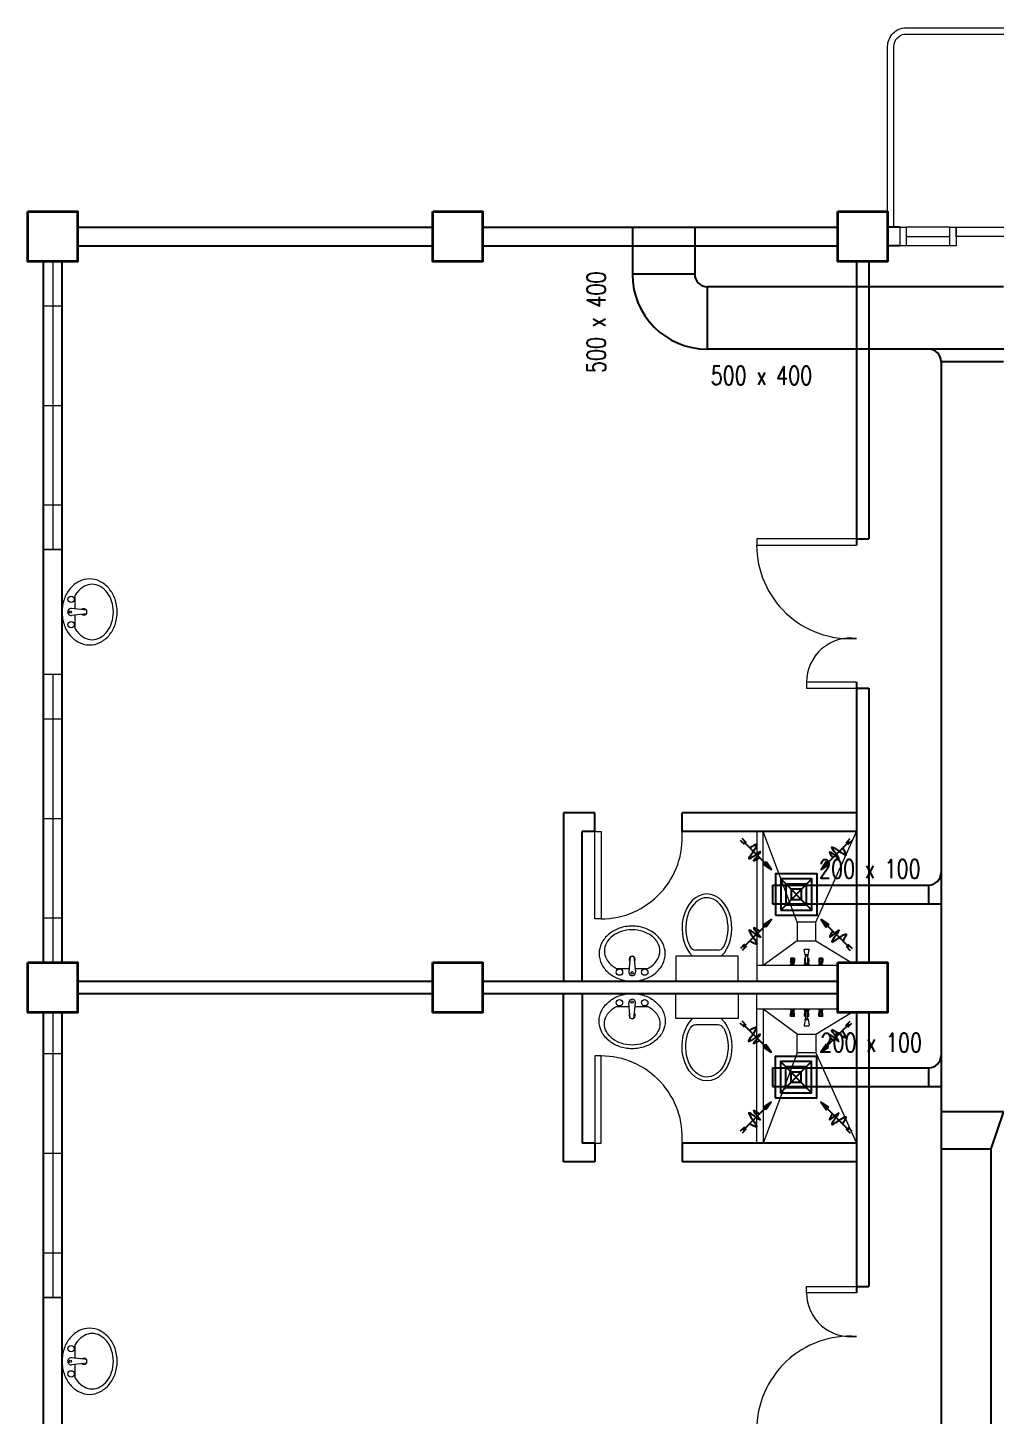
# Model space of a CAD drawing. Header units: millimetres. Extents: x 3 to 434, y 1 to 233.
# Drawn here: x 13.72 to 21.49, y 138.75 to 149.89 of the extents above; entities that cross this region are included whole.
import ezdxf

# ---------------------------------------------------------------- set-up
doc = ezdxf.new("R2010")
doc.units = ezdxf.units.MM
doc.header["$MEASUREMENT"] = 0
for name, color, linetype in [('AIR', 7, 'Continuous'), ('AIR-00', 8, 'Continuous'), ('AIR-03', 30, 'Continuous'), ('ducting label', 7, 'Continuous'), ('exhaust', 1, 'Continuous')]:
    doc.layers.add(name, color=color, linetype=linetype)
doc.styles.add('Arch-Dim', font='simplex.shx', dxfattribs={"width": 0.75})

# ---------------------------------------------------------------- blocks, each defined once
blk = doc.blocks.new('GRILL-C-IN')
at = {"layer": 'AIR-00', "ltscale": 3}
for p, q in [((-0.601, 0.623), (-0.651, 0.674)), ((0.601, 0.623), (0.651, 0.674)), ((-0.623, 0.601), (-0.674, 0.651)), ((-0.637, 0.637), (-0.3, 0.3)), ((0.637, 0.637), (0.3, 0.3)), ((0.623, 0.601), (0.674, 0.651)), ((-0.637, -0.637), (-0.3, -0.3)), ((0.637, -0.637), (0.3, -0.3)), ((-0.623, -0.601), (-0.674, -0.651)), ((-0.601, -0.623), (-0.651, -0.674)), ((0.601, -0.623), (0.651, -0.674)), ((0.623, -0.601), (0.674, -0.651))]:
    blk.add_line(p, q, dxfattribs=at)
at = {"layer": 'AIR-00', "color": 50}
for p, q in [((-0.188, 0.187), (0.187, -0.188)), ((0.187, 0.187), (-0.188, -0.188))]:
    blk.add_line(p, q, dxfattribs=at)
at = {"layer": 'AIR-00', "ltscale": 3}
for points in [[(-0.362, 0.393), (-0.393, 0.362), (-0.3, 0.3)], [(0.393, 0.362), (0.362, 0.393), (0.3, 0.3)], [(-0.362, -0.393), (-0.393, -0.362), (-0.3, -0.3)], [(0.393, -0.362), (0.362, -0.393), (0.3, -0.3)]]:
    blk.add_lwpolyline(points, close=True, dxfattribs=at)
at = {"layer": 'AIR-00', "color": 50}
for points in [[(-0.188, -0.188), (0.187, -0.188), (0.187, 0.187), (-0.188, 0.187)], [(-0.125, -0.125), (0.125, -0.125), (0.125, 0.125), (-0.125, 0.125)], [(-0.062, -0.062), (0.062, -0.062), (0.062, 0.062), (-0.062, 0.062)]]:
    blk.add_lwpolyline(points, close=True, dxfattribs=at)
at = {"layer": 'AIR-00', "ltscale": 3}
for points in [[(-0.441, 0.441), (-0.512, 0.404), (-0.432, 0.514), (-0.568, 0.43), (-0.477, 0.6), (-0.561, 0.561)], [(0.441, 0.441), (0.404, 0.512), (0.514, 0.432), (0.43, 0.568), (0.6, 0.477), (0.561, 0.561)], [(-0.441, -0.441), (-0.512, -0.404), (-0.432, -0.514), (-0.568, -0.43), (-0.477, -0.6), (-0.561, -0.561)], [(0.441, -0.441), (0.404, -0.512), (0.514, -0.432), (0.43, -0.568), (0.6, -0.477), (0.561, -0.561)]]:
    blk.add_spline(points, degree=3, dxfattribs=at)
for points in [[(-0.3, 0.3), (-0.362, 0.393), (-0.393, 0.362)], [(0.3, 0.3), (0.393, 0.362), (0.362, 0.393)], [(-0.3, -0.3), (-0.362, -0.393), (-0.393, -0.362)], [(0.3, -0.3), (0.393, -0.362), (0.362, -0.393)]]:
    blk.add_solid(points, dxfattribs=at)
at = {"layer": 'AIR-03', "color": 6}
blk.add_lwpolyline([(-0.25, -0.25), (0.25, -0.25), (0.25, 0.25), (-0.25, 0.25)], close=True, dxfattribs=at)

msp = doc.modelspace()

# ---------------------------------------------------------------- linework, layer by layer
at = {"color": 8, "lineweight": 25}
for p, q in [((14.12, 148.287), (16.97, 148.287)), ((17.37, 148.287), (20.22, 148.287)), ((20.72, 148.287), (20.62, 148.287)), ((14.12, 148.137), (16.97, 148.137)), ((17.37, 148.137), (20.22, 148.137)), ((20.72, 148.137), (20.62, 148.137)), ((13.845, 142.387), (13.845, 148.012)), ((13.995, 142.387), (13.995, 148.012)), ((20.37, 148.012), (20.37, 145.737)), ((20.47, 148.012), (20.47, 145.787)), ((20.37, 145.787), (20.47, 145.787)), ((20.37, 144.637), (20.37, 142.387)), ((20.37, 144.587), (20.47, 144.587)), ((20.47, 144.587), (20.47, 142.387)), ((18.02, 143.587), (18.02, 142.237)), ((14.12, 142.237), (16.97, 142.237)), ((17.37, 142.237), (20.22, 142.237)), ((14.12, 142.137), (16.97, 142.137)), ((17.37, 142.137), (20.22, 142.137)), ((18.02, 140.787), (18.02, 142.137)), ((13.845, 136.387), (13.845, 141.987)), ((13.995, 136.387), (13.995, 141.987)), ((20.37, 141.987), (20.37, 139.737)), ((20.47, 141.987), (20.47, 139.787)), ((18.97, 140.937), (18.97, 140.787)), ((20.37, 139.787), (20.47, 139.787))]:
    msp.add_line(p, q, dxfattribs=at)
at = {"color": 8, "lineweight": 13}
for p, q in [((21.12, 148.287), (20.77, 148.287)), ((20.77, 148.212), (21.12, 148.212)), ((21.12, 148.137), (20.77, 148.137))]:
    msp.add_line(p, q, dxfattribs=at)
at = {"color": 8, "lineweight": 9}
for p, q in [((13.845, 145.7), (13.845, 148.012)), ((13.92, 148.012), (13.92, 145.7)), ((13.845, 146.856), (13.845, 147.656)), ((13.845, 147.656), (13.995, 147.656)), ((13.995, 147.656), (13.995, 146.056)), ((13.845, 146.856), (13.995, 146.856)), ((13.995, 146.056), (13.845, 146.056)), ((13.845, 145.2), (13.845, 145.7)), ((13.845, 145.7), (13.995, 145.7)), ((13.845, 145.2), (13.845, 144.7)), ((14.193, 145.214), (14.071, 145.228)), ((14.193, 145.185), (14.071, 145.172)), ((13.845, 144.7), (13.995, 144.7)), ((13.845, 142.387), (13.845, 144.7)), ((13.92, 144.7), (13.92, 142.387)), ((13.845, 143.543), (13.845, 144.343)), ((13.845, 144.343), (13.995, 144.343)), ((13.995, 144.343), (13.995, 142.743)), ((13.845, 143.543), (13.995, 143.543)), ((13.995, 142.743), (13.845, 142.743)), ((19.951, 142.494), (19.989, 142.494)), ((13.845, 142.387), (13.995, 142.387)), ((18.555, 142.435), (18.542, 142.313)), ((18.584, 142.435), (18.598, 142.313)), ((18.92, 142.437), (18.92, 142.237)), ((19.42, 142.437), (18.92, 142.437)), ((19.26, 142.487), (19.079, 142.487)), ((19.42, 142.237), (19.42, 142.437)), ((19.843, 142.419), (19.84, 142.418)), ((19.84, 142.418), (19.84, 142.396)), ((19.873, 142.418), (19.84, 142.418)), ((19.84, 142.396), (19.842, 142.391)), ((19.842, 142.39), (19.842, 142.384)), ((19.87, 142.384), (19.842, 142.384)), ((19.842, 142.384), (19.843, 142.382)), ((19.843, 142.421), (19.843, 142.419)), ((19.869, 142.421), (19.843, 142.421)), ((19.869, 142.419), (19.843, 142.419)), ((19.843, 142.409), (19.843, 142.397)), ((19.843, 142.396), (19.85, 142.396)), ((19.87, 142.382), (19.843, 142.382)), ((19.845, 142.37), (19.845, 142.382)), ((19.85, 142.409), (19.85, 142.397)), ((19.862, 142.409), (19.862, 142.397)), ((19.869, 142.396), (19.862, 142.396)), ((19.868, 142.37), (19.868, 142.382)), ((19.869, 142.421), (19.869, 142.419)), ((19.869, 142.419), (19.873, 142.418)), ((19.869, 142.409), (19.869, 142.397)), ((19.87, 142.39), (19.87, 142.384)), ((19.87, 142.384), (19.87, 142.382)), ((19.873, 142.396), (19.871, 142.391)), ((19.873, 142.418), (19.873, 142.396)), ((19.958, 142.448), (19.949, 142.49)), ((19.957, 142.419), (19.953, 142.418)), ((19.962, 142.418), (19.953, 142.418)), ((19.953, 142.418), (19.953, 142.396)), ((19.953, 142.396), (19.955, 142.391)), ((19.956, 142.39), (19.956, 142.384)), ((19.962, 142.384), (19.956, 142.384)), ((19.956, 142.384), (19.957, 142.382)), ((19.962, 142.421), (19.957, 142.421)), ((19.957, 142.421), (19.957, 142.419)), ((19.962, 142.419), (19.957, 142.419)), ((19.957, 142.409), (19.957, 142.397)), ((19.957, 142.396), (19.962, 142.396)), ((19.962, 142.382), (19.957, 142.382)), ((19.982, 142.448), (19.958, 142.448)), ((19.958, 142.448), (19.958, 142.44)), ((19.982, 142.448), (19.958, 142.448)), ((19.958, 142.44), (19.982, 142.44)), ((19.959, 142.378), (19.959, 142.382)), ((19.962, 142.378), (19.962, 142.44)), ((19.977, 142.44), (19.977, 142.378)), ((19.983, 142.421), (19.977, 142.421)), ((19.983, 142.419), (19.977, 142.419)), ((19.987, 142.418), (19.977, 142.418)), ((19.983, 142.396), (19.977, 142.396)), ((19.984, 142.384), (19.977, 142.384)), ((19.983, 142.382), (19.977, 142.382)), ((19.981, 142.378), (19.981, 142.382)), ((19.982, 142.448), (19.991, 142.49)), ((19.982, 142.44), (19.982, 142.448)), ((19.983, 142.421), (19.983, 142.419)), ((19.983, 142.419), (19.987, 142.418)), ((19.983, 142.409), (19.983, 142.397)), ((19.984, 142.384), (19.983, 142.382)), ((19.987, 142.396), (19.984, 142.391)), ((19.984, 142.39), (19.984, 142.384)), ((19.987, 142.418), (19.987, 142.396)), ((20.07, 142.419), (20.067, 142.418)), ((20.1, 142.418), (20.067, 142.418)), ((20.067, 142.418), (20.067, 142.396)), ((20.067, 142.396), (20.069, 142.391)), ((20.097, 142.421), (20.07, 142.421)), ((20.07, 142.421), (20.07, 142.419)), ((20.097, 142.419), (20.07, 142.419)), ((20.07, 142.409), (20.07, 142.397)), ((20.07, 142.396), (20.078, 142.396)), ((20.07, 142.39), (20.07, 142.384)), ((20.07, 142.384), (20.07, 142.382)), ((20.098, 142.384), (20.07, 142.384)), ((20.097, 142.382), (20.07, 142.382)), ((20.072, 142.37), (20.072, 142.382)), ((20.077, 142.409), (20.077, 142.397)), ((20.097, 142.396), (20.089, 142.396)), ((20.09, 142.409), (20.09, 142.397)), ((20.095, 142.37), (20.095, 142.382)), ((20.097, 142.421), (20.097, 142.419)), ((20.097, 142.419), (20.1, 142.418)), ((20.097, 142.409), (20.097, 142.397)), ((20.098, 142.384), (20.097, 142.382)), ((20.1, 142.396), (20.098, 142.391)), ((20.098, 142.39), (20.098, 142.384)), ((20.1, 142.418), (20.1, 142.396)), ((18.594, 142.339), (18.696, 142.339)), ((20.22, 142.362), (19.57, 142.362)), ((19.839, 142.363), (19.843, 142.37)), ((19.839, 142.363), (19.839, 142.362)), ((19.873, 142.363), (19.839, 142.363)), ((19.873, 142.362), (19.839, 142.362)), ((19.87, 142.37), (19.843, 142.37)), ((19.873, 142.363), (19.87, 142.37)), ((19.873, 142.363), (19.873, 142.362)), ((19.941, 142.362), (19.952, 142.368)), ((19.999, 142.362), (19.941, 142.362)), ((19.952, 142.378), (19.987, 142.378)), ((19.952, 142.368), (19.952, 142.378)), ((19.952, 142.368), (19.987, 142.368)), ((19.987, 142.368), (19.952, 142.368)), ((19.977, 142.378), (19.962, 142.378)), ((19.987, 142.378), (19.987, 142.368)), ((19.987, 142.368), (19.999, 142.362)), ((20.066, 142.363), (20.07, 142.37)), ((20.101, 142.363), (20.066, 142.363)), ((20.066, 142.363), (20.066, 142.362)), ((20.101, 142.362), (20.066, 142.362)), ((20.097, 142.37), (20.07, 142.37)), ((20.101, 142.363), (20.097, 142.37)), ((20.101, 142.363), (20.101, 142.362)), ((18.17, 142.237), (20.12, 142.237)), ((18.92, 142.237), (19.42, 142.237)), ((18.17, 142.137), (20.12, 142.137)), ((18.555, 141.939), (18.542, 142.061)), ((18.584, 141.939), (18.598, 142.061)), ((18.92, 141.937), (18.92, 142.137)), ((18.92, 142.137), (19.42, 142.137)), ((19.42, 142.137), (19.42, 141.937)), ((13.845, 139.7), (13.845, 141.987)), ((13.92, 141.987), (13.92, 139.7)), ((19.42, 141.937), (18.92, 141.937)), ((20.22, 142.012), (19.57, 142.012)), ((19.839, 142.011), (19.839, 142.012)), ((19.873, 142.012), (19.839, 142.012)), ((19.839, 142.011), (19.843, 142.005)), ((19.873, 142.011), (19.839, 142.011)), ((19.84, 141.979), (19.842, 141.983)), ((19.84, 141.957), (19.84, 141.979)), ((19.843, 141.955), (19.84, 141.957)), ((19.873, 141.957), (19.84, 141.957)), ((19.842, 141.991), (19.843, 141.993)), ((19.842, 141.985), (19.842, 141.991)), ((19.87, 141.991), (19.842, 141.991)), ((19.87, 142.005), (19.843, 142.005)), ((19.87, 141.993), (19.843, 141.993)), ((19.843, 141.979), (19.85, 141.979)), ((19.843, 141.966), (19.843, 141.978)), ((19.843, 141.953), (19.843, 141.955)), ((19.869, 141.955), (19.843, 141.955)), ((19.869, 141.953), (19.843, 141.953)), ((19.845, 142.005), (19.845, 141.993)), ((19.85, 141.966), (19.85, 141.978)), ((19.869, 141.979), (19.862, 141.979)), ((19.862, 141.966), (19.862, 141.978)), ((19.868, 142.005), (19.868, 141.993)), ((19.869, 141.966), (19.869, 141.978)), ((19.869, 141.955), (19.873, 141.957)), ((19.869, 141.953), (19.869, 141.955)), ((19.873, 142.011), (19.87, 142.005)), ((19.87, 141.991), (19.87, 141.993)), ((19.87, 141.985), (19.87, 141.991)), ((19.873, 141.979), (19.871, 141.983)), ((19.873, 142.011), (19.873, 142.012)), ((19.873, 141.957), (19.873, 141.979)), ((19.941, 142.012), (19.952, 142.006)), ((19.999, 142.012), (19.941, 142.012)), ((19.952, 142.006), (19.987, 142.006)), ((19.987, 142.006), (19.952, 142.006)), ((19.952, 142.006), (19.952, 141.997)), ((19.952, 141.997), (19.987, 141.997)), ((19.953, 141.979), (19.955, 141.983)), ((19.953, 141.957), (19.953, 141.979)), ((19.962, 141.957), (19.953, 141.957)), ((19.957, 141.955), (19.953, 141.957)), ((19.956, 141.991), (19.957, 141.993)), ((19.962, 141.991), (19.956, 141.991)), ((19.956, 141.985), (19.956, 141.991)), ((19.962, 141.993), (19.957, 141.993)), ((19.957, 141.979), (19.962, 141.979)), ((19.957, 141.966), (19.957, 141.978)), ((19.962, 141.955), (19.957, 141.955)), ((19.957, 141.953), (19.957, 141.955)), ((19.962, 141.953), (19.957, 141.953)), ((19.959, 141.997), (19.959, 141.993)), ((19.962, 141.997), (19.962, 141.934)), ((19.977, 141.997), (19.962, 141.997)), ((19.977, 141.934), (19.977, 141.997)), ((19.983, 141.993), (19.977, 141.993)), ((19.984, 141.991), (19.977, 141.991)), ((19.983, 141.979), (19.977, 141.979)), ((19.987, 141.957), (19.977, 141.957)), ((19.983, 141.955), (19.977, 141.955)), ((19.983, 141.953), (19.977, 141.953)), ((19.981, 141.997), (19.981, 141.993)), ((19.984, 141.991), (19.983, 141.993)), ((19.983, 141.966), (19.983, 141.978)), ((19.983, 141.955), (19.987, 141.957)), ((19.983, 141.953), (19.983, 141.955)), ((19.984, 141.985), (19.984, 141.991)), ((19.987, 141.979), (19.984, 141.983)), ((19.987, 142.006), (19.999, 142.012)), ((19.987, 141.997), (19.987, 142.006)), ((19.987, 141.957), (19.987, 141.979)), ((20.101, 142.012), (20.066, 142.012)), ((20.066, 142.011), (20.066, 142.012)), ((20.101, 142.011), (20.066, 142.011)), ((20.066, 142.011), (20.07, 142.005)), ((20.067, 141.979), (20.069, 141.983)), ((20.067, 141.957), (20.067, 141.979)), ((20.1, 141.957), (20.067, 141.957)), ((20.07, 141.955), (20.067, 141.957)), ((20.097, 142.005), (20.07, 142.005)), ((20.07, 141.991), (20.07, 141.993)), ((20.097, 141.993), (20.07, 141.993)), ((20.098, 141.991), (20.07, 141.991)), ((20.07, 141.985), (20.07, 141.991)), ((20.07, 141.979), (20.078, 141.979)), ((20.07, 141.966), (20.07, 141.978)), ((20.097, 141.955), (20.07, 141.955)), ((20.07, 141.953), (20.07, 141.955)), ((20.097, 141.953), (20.07, 141.953)), ((20.072, 142.005), (20.072, 141.993)), ((20.077, 141.966), (20.077, 141.978)), ((20.097, 141.979), (20.089, 141.979)), ((20.09, 141.966), (20.09, 141.978)), ((20.095, 142.005), (20.095, 141.993)), ((20.101, 142.011), (20.097, 142.005)), ((20.098, 141.991), (20.097, 141.993)), ((20.097, 141.966), (20.097, 141.978)), ((20.097, 141.955), (20.1, 141.957)), ((20.097, 141.953), (20.097, 141.955)), ((20.098, 141.985), (20.098, 141.991)), ((20.1, 141.979), (20.098, 141.983)), ((20.1, 141.957), (20.1, 141.979)), ((20.101, 142.011), (20.101, 142.012)), ((19.26, 141.887), (19.079, 141.887)), ((19.958, 141.927), (19.949, 141.885)), ((19.951, 141.88), (19.989, 141.88)), ((19.958, 141.927), (19.958, 141.934)), ((19.958, 141.934), (19.982, 141.934)), ((19.982, 141.927), (19.958, 141.927)), ((19.982, 141.927), (19.958, 141.927)), ((19.982, 141.934), (19.982, 141.927)), ((19.982, 141.927), (19.991, 141.885)), ((13.845, 140.856), (13.845, 141.656)), ((13.845, 141.656), (13.995, 141.656)), ((13.995, 141.656), (13.995, 140.056)), ((13.845, 140.856), (13.995, 140.856)), ((13.995, 140.056), (13.845, 140.056)), ((13.845, 139.7), (13.995, 139.7)), ((14.193, 139.202), (14.071, 139.215)), ((14.193, 139.173), (14.071, 139.159))]:
    msp.add_line(p, q, dxfattribs=at)
at = {"color": 8, "lineweight": 25, "ltscale": 0.3}
for p, q in [((18.27, 143.587), (18.02, 143.587)), ((18.27, 143.437), (18.27, 143.587)), ((20.37, 143.587), (18.97, 143.587)), ((18.97, 143.437), (18.97, 143.587)), ((18.27, 143.437), (18.17, 143.437)), ((18.17, 142.237), (18.17, 143.437)), ((20.37, 143.437), (18.97, 143.437)), ((18.17, 142.137), (18.17, 140.937)), ((18.27, 140.937), (18.17, 140.937)), ((18.27, 140.937), (18.27, 140.787)), ((20.37, 140.937), (18.97, 140.937)), ((18.27, 140.787), (18.02, 140.787)), ((20.37, 140.787), (18.97, 140.787))]:
    msp.add_line(p, q, dxfattribs=at)
at = {"color": 8, "lineweight": 9, "ltscale": 0.3}
for p, q in [((19.895, 142.712), (19.62, 143.437)), ((20.045, 142.712), (20.37, 143.437)), ((19.895, 142.562), (19.62, 142.362)), ((20.045, 142.562), (20.329, 142.387)), ((19.895, 141.812), (19.62, 142.012)), ((20.045, 141.812), (20.329, 141.987)), ((19.895, 141.662), (19.62, 140.937)), ((20.045, 141.662), (20.37, 140.937))]:
    msp.add_line(p, q, dxfattribs=at)
at = {"color": 8, "lineweight": 9, "transparency": 33554687}
for points in [[(20.62, 148.287), (20.62, 149.737, -0.414214), (20.77, 149.887), (23.57, 149.887, -0.414214), (23.72, 149.737), (23.72, 148.412), (23.72, 149.062)], [(20.67, 148.287), (20.67, 149.737, -0.414214), (20.77, 149.837), (23.57, 149.837, -0.414214), (23.67, 149.737), (23.67, 149.082)]]:
    msp.add_lwpolyline(points, format="xyb", dxfattribs=at)
at = {"color": 8, "lineweight": 35}
for points in [[(13.72, 148.412), (14.12, 148.412), (14.12, 148.012), (13.72, 148.012)], [(16.97, 148.412), (17.37, 148.412), (17.37, 148.012), (16.97, 148.012)], [(20.22, 148.412), (20.62, 148.412), (20.62, 148.012), (20.22, 148.012)], [(13.72, 142.387), (14.12, 142.387), (14.12, 141.987), (13.72, 141.987)], [(16.97, 142.387), (17.37, 142.387), (17.37, 141.987), (16.97, 141.987)], [(20.22, 142.387), (20.62, 142.387), (20.62, 141.987), (20.22, 141.987)]]:
    msp.add_lwpolyline(points, close=True, dxfattribs=at)
at = {"color": 8, "lineweight": 13}
for points in [[(20.77, 148.287), (20.77, 148.137), (20.72, 148.137), (20.72, 148.287)], [(21.17, 148.287), (21.17, 148.137), (21.12, 148.137), (21.12, 148.287)], [(21.17, 148.287), (21.97, 148.287), (21.97, 148.212), (21.17, 148.212)]]:
    msp.add_lwpolyline(points, close=True, dxfattribs=at)
at = {"color": 8, "lineweight": 9}
for points in [[(13.845, 148.012), (13.995, 148.012), (13.995, 145.7), (13.845, 145.7)], [(13.845, 144.7), (13.995, 144.7), (13.995, 142.387), (13.845, 142.387)], [(13.845, 141.987), (13.995, 141.987), (13.995, 139.7), (13.845, 139.7)]]:
    msp.add_lwpolyline(points, close=True, dxfattribs=at)
at = {"color": 8, "lineweight": 13, "ltscale": 0.03}
for points in [[(20.37, 145.737), (20.37, 145.787), (19.57, 145.787), (19.57, 145.737)], [(20.37, 144.587), (20.37, 144.637), (19.97, 144.637), (19.97, 144.587)], [(18.27, 143.437), (18.32, 143.437), (18.32, 142.737), (18.27, 142.737)], [(18.27, 140.937), (18.32, 140.937), (18.32, 141.637), (18.27, 141.637)], [(20.37, 139.787), (20.37, 139.737), (19.97, 139.737), (19.97, 139.787)]]:
    msp.add_lwpolyline(points, close=True, dxfattribs=at)
at = {"color": 8, "lineweight": 9}
for points in [[(14.216, 144.935, 0.11576), (14.298, 144.954, 0.104047), (14.372, 145.012, 0.090875), (14.42, 145.096, 0.083344), (14.437, 145.2, 0.083344), (14.42, 145.303, 0.090875), (14.372, 145.387, 0.104047), (14.298, 145.445, 0.11576), (14.216, 145.465, 0.11576), (14.133, 145.445, 0.104047), (14.06, 145.387, 0.090875), (14.012, 145.303, 0.083344), (13.995, 145.2, 0.083344), (14.012, 145.096, 0.090875), (14.06, 145.012, 0.104047), (14.133, 144.954, 0.11576)], [(18.835, 142.458, 0.11576), (18.816, 142.541, 0.104047), (18.757, 142.614, 0.090875), (18.673, 142.662, 0.083344), (18.57, 142.679, 0.083344), (18.466, 142.662, 0.090875), (18.383, 142.614, 0.104047), (18.324, 142.541, 0.11576), (18.305, 142.458, 0.11576), (18.324, 142.376, 0.104047), (18.383, 142.302, 0.090875), (18.466, 142.255, 0.083344), (18.57, 142.237, 0.083344), (18.673, 142.255, 0.090875), (18.757, 142.302, 0.104047), (18.816, 142.376, 0.11576)], [(18.835, 141.916, -0.11576), (18.816, 141.834, -0.104047), (18.757, 141.76, -0.090875), (18.673, 141.713, -0.083344), (18.57, 141.695, -0.083344), (18.466, 141.713, -0.090875), (18.383, 141.76, -0.104047), (18.324, 141.834, -0.11576), (18.305, 141.916, -0.11576), (18.324, 141.999, -0.104047), (18.383, 142.072, -0.090875), (18.466, 142.12, -0.083344), (18.57, 142.137, -0.083344), (18.673, 142.12, -0.090875), (18.757, 142.072, -0.104047), (18.816, 141.999, -0.11576)], [(14.216, 138.922, 0.11576), (14.298, 138.942, 0.104047), (14.372, 139, 0.090875), (14.42, 139.084, 0.083344), (14.437, 139.187, 0.083344), (14.42, 139.291, 0.090875), (14.372, 139.375, 0.104047), (14.298, 139.433, 0.11576), (14.216, 139.452, 0.11576), (14.133, 139.433, 0.104047), (14.06, 139.375, 0.090875), (14.012, 139.291, 0.083344), (13.995, 139.187, 0.083344), (14.012, 139.084, 0.090875), (14.06, 139, 0.104047), (14.133, 138.942, 0.11576)]]:
    msp.add_lwpolyline(points, format="xyb", close=True, dxfattribs=at)
for points in [[(14.237, 144.977, 0.124838), (14.299, 144.993, 0.105788), (14.357, 145.042, 0.086697), (14.393, 145.112, 0.076776), (14.407, 145.2, 0.076776), (14.393, 145.287, 0.086697), (14.357, 145.357, 0.105788), (14.299, 145.406, 0.124838), (14.237, 145.422, 0.124838), (14.174, 145.406, 0.105788), (14.117, 145.357, 0.040067), (14.097, 145.326), (14.097, 145.224, 0.040067)], [(14.097, 145.175), (14.097, 145.073, 0.040067), (14.117, 145.042, 0.105788), (14.174, 144.993, 0.124838), (14.237, 144.977, 0.124838)], [(18.792, 142.479, 0.124838), (18.777, 142.542, 0.105788), (18.727, 142.599, 0.086697), (18.657, 142.636, 0.076776), (18.57, 142.649, 0.076776), (18.482, 142.636, 0.086697), (18.413, 142.599, 0.105788), (18.363, 142.542, 0.124838), (18.347, 142.479, 0.124838), (18.363, 142.417, 0.105788), (18.413, 142.359, 0.040067), (18.443, 142.339), (18.546, 142.339, 0.040067)], [(18.792, 141.895, -0.124838), (18.777, 141.833, -0.105788), (18.727, 141.775, -0.086697), (18.657, 141.739, -0.076776), (18.57, 141.725, -0.076776), (18.482, 141.739, -0.086697), (18.413, 141.775, -0.105788), (18.363, 141.833, -0.124838), (18.347, 141.895, -0.124838), (18.363, 141.958, -0.105788), (18.413, 142.015, -0.040067), (18.443, 142.035), (18.546, 142.035, -0.040067)], [(18.594, 142.035), (18.696, 142.035, -0.040067), (18.727, 142.015, -0.105788), (18.777, 141.958, -0.124838), (18.792, 141.895, -0.124838)], [(14.237, 138.965, 0.124838), (14.299, 138.981, 0.105788), (14.357, 139.03, 0.086697), (14.393, 139.1, 0.076776), (14.407, 139.187, 0.076776), (14.393, 139.275, 0.086697), (14.357, 139.345, 0.105788), (14.299, 139.394, 0.124838), (14.237, 139.41, 0.124838), (14.174, 139.394, 0.105788), (14.117, 139.345, 0.040067), (14.097, 139.314), (14.097, 139.212, 0.040067)], [(14.097, 139.163), (14.097, 139.061, 0.040067), (14.117, 139.03, 0.105788), (14.174, 138.981, 0.124838), (14.237, 138.965, 0.124838)]]:
    msp.add_lwpolyline(points, format="xyb", dxfattribs=at)
at = {"color": 8, "lineweight": 9, "ltscale": 0.3}
for points in [[(19.62, 142.362), (19.62, 143.437), (19.57, 143.437), (19.57, 142.237), (19.57, 142.237)], [(19.62, 142.012), (19.62, 140.937), (19.57, 140.937), (19.57, 142.137), (19.57, 142.137)]]:
    msp.add_lwpolyline(points, dxfattribs=at)
at = {"color": 8, "lineweight": 9, "ltscale": 0.03}
for points in [[(19.895, 142.562), (20.045, 142.562), (20.045, 142.712), (19.895, 142.712)], [(19.895, 141.812), (20.045, 141.812), (20.045, 141.662), (19.895, 141.662)]]:
    msp.add_lwpolyline(points, close=True, dxfattribs=at)
at = {"color": 8, "lineweight": 9}
for centre, radius in [((14.068, 145.301), 0.0255), ((14.061, 145.2), 0.0095), ((14.068, 145.098), 0.0255), ((18.468, 142.31), 0.0255), ((18.57, 142.304), 0.0095), ((18.671, 142.31), 0.0255), ((18.468, 142.064), 0.0255), ((18.57, 142.071), 0.0095), ((18.671, 142.064), 0.0255), ((14.068, 139.289), 0.0255), ((14.061, 139.187), 0.0095), ((14.068, 139.086), 0.0255)]:
    msp.add_circle(centre, radius, dxfattribs=at)
at = {"color": 8, "lineweight": 13, "ltscale": 0.03}
for centre, radius, start, end in [((20.321, 145.737), 0.752, 180, 273.6952), ((20.323, 144.637), 0.353, 82.3719, 180), ((18.32, 143.389), 0.652, 270, 4.2422), ((18.32, 140.985), 0.652, 355.7578, 90), ((20.323, 139.737), 0.353, 180, 277.6281), ((20.321, 138.637), 0.752, 86.3048, 180)]:
    msp.add_arc(centre, radius, start, end, dxfattribs=at)
at = {"color": 8, "lineweight": 9}
for centre, radius, start, end in [((14.068, 145.2), 0.028, 83.7545, 276.2455), ((14.17, 145.2), 0.025, 36.3068, 131.2022), ((14.17, 145.2), 0.025, 228.7978, 323.6932), ((14.099, 145.2), 0.0948, 351.2026, 8.7974), ((14.17, 145.2), 0.025, 341.3793, 18.6207), ((19.079, 142.537), 0.05, 208.0084, 270), ((19.26, 142.537), 0.05, 270, 331.8499), ((18.57, 142.412), 0.025, 126.3068, 221.2022), ((18.57, 142.341), 0.0948, 81.2026, 98.7974), ((18.57, 142.412), 0.025, 71.3793, 108.6207), ((18.57, 142.412), 0.025, 318.7978, 53.6932), ((18.617, 142.503), 0.181, 307.3815, 331.5364), ((18.661, 142.479), 0.131, 331.5364, 0), ((18.57, 142.31), 0.028, 173.7545, 6.2455), ((18.589, 142.54), 0.228, 298.2037, 307.3815), ((18.57, 142.064), 0.028, 353.7545, 186.2455), ((18.57, 141.962), 0.025, 138.7978, 233.6932), ((18.57, 142.033), 0.0948, 261.2026, 278.7974), ((18.57, 141.962), 0.025, 251.3793, 288.6207), ((18.57, 141.962), 0.025, 306.3068, 41.2022), ((19.079, 141.837), 0.05, 90, 151.9916), ((19.26, 141.837), 0.05, 28.1501, 90), ((14.068, 139.187), 0.028, 83.7545, 276.2455), ((14.17, 139.187), 0.025, 36.3068, 131.2022), ((14.17, 139.187), 0.025, 228.7978, 323.6932), ((14.099, 139.187), 0.0948, 351.2026, 8.7974), ((14.17, 139.187), 0.025, 341.3793, 18.6207)]:
    msp.add_arc(centre, radius, start, end, dxfattribs=at)
for centre, major_axis, ratio, start_param, end_param in [((19.17, 142.662), (0, -0.275), 0.727273, 0.612555, 5.670631), ((19.953, 142.491), (0.00268, 0.00268), 1, 1.354119, 2.724181), ((19.831, 142.408), (0.00896, 0.00896), 1, 5.560378, 6.271464), ((19.828, 142.403), (-0.0118, 0.0118), 1, 3.273911, 3.406137), ((19.839, 142.397), (0.00268, 0.00268), 1, 4.870036, 5.497675), ((19.838, 142.39), (0.00268, 0.00268), 1, 5.497675, 5.991616), ((19.861, 142.408), (0.00738, 0.00738), 1, 1.497691, 2.282489), ((19.854, 142.397), (-0.00268, 0.00268), 1, 0.785286, 1.412925), ((19.861, 142.402), (0.00887, 0.00887), 1, 2.983721, 3.344735), ((19.856, 142.413), (-0.00268, 0.00268), 1, -1.497915, -0.073106), ((19.856, 142.395), (-0.00268, 0.00268), 1, 1.773938, 2.938226), ((19.851, 142.402), (0.00887, 0.00887), 1, 4.509022, 4.870036), ((19.852, 142.408), (-0.00738, 0.00738), 1, 4.000472, 4.78527), ((19.859, 142.397), (-0.00268, 0.00268), 1, 3.299239, 3.926878), ((19.882, 142.408), (-0.00896, 0.00896), 1, 0.011497, 0.722582), ((19.873, 142.397), (0.00268, 0.00268), 1, 2.356082, 2.983721), ((19.885, 142.403), (-0.0118, 0.0118), 1, 1.306028, 1.438253), ((19.874, 142.39), (0.00268, 0.00268), 1, 1.862141, 2.356082), ((19.944, 142.408), (-0.00896, 0.00896), 1, 3.989582, 4.700667), ((19.942, 142.403), (0.0118, 0.0118), 1, 4.844707, 4.976933), ((19.952, 142.39), (-0.00268, 0.00268), 1, 3.926878, 4.42082), ((19.953, 142.397), (-0.00268, 0.00268), 1, 3.299239, 3.926878), ((19.996, 142.408), (-0.00896, 0.00896), 1, 0.011497, 0.722582), ((19.987, 142.397), (-0.00268, 0.00268), 1, 0.785286, 1.412925), ((19.998, 142.403), (0.0118, 0.0118), 1, 2.876824, 3.009049), ((19.988, 142.39), (-0.00268, 0.00268), 1, 0.291344, 0.785286), ((20.058, 142.408), (0.00896, 0.00896), 1, 5.560378, 6.271464), ((20.055, 142.403), (-0.0118, 0.0118), 1, 3.273911, 3.406137), ((20.066, 142.39), (0.00268, 0.00268), 1, 5.497675, 5.991616), ((20.067, 142.397), (0.00268, 0.00268), 1, 4.870036, 5.497675), ((20.088, 142.408), (0.00738, 0.00738), 1, 1.497691, 2.282489), ((20.081, 142.397), (-0.00268, 0.00268), 1, 0.785286, 1.412925), ((20.088, 142.402), (0.00887, 0.00887), 1, 2.983721, 3.344735), ((20.084, 142.413), (-0.00268, 0.00268), 1, -1.497915, -0.073106), ((20.084, 142.394), (-0.00268, 0.00268), 1, 1.773938, 2.938226), ((20.079, 142.408), (-0.00738, 0.00738), 1, 4.000472, 4.78527), ((20.079, 142.402), (0.00887, 0.00887), 1, 4.509022, 4.870036), ((20.086, 142.397), (-0.00268, 0.00268), 1, 3.299239, 3.926878), ((20.109, 142.408), (-0.00896, 0.00896), 1, 0.011497, 0.722582), ((20.1, 142.397), (0.00268, 0.00268), 1, 2.356082, 2.983721), ((20.112, 142.403), (0.0118, 0.0118), 1, 2.876824, 3.009049), ((20.101, 142.39), (0.00268, 0.00268), 1, 1.862141, 2.356082), ((19.987, 141.884), (-0.00268, 0.00268), 1, 2.92514, 4.295202)]:
    msp.add_ellipse(centre, major_axis=major_axis, ratio=ratio, start_param=start_param, end_param=end_param, dxfattribs=at)
at = {"color": 8, "lineweight": 9, "extrusion": (-4.99074e-41, 2.88216e-41, -1)}
msp.add_ellipse((19.987, 142.491), major_axis=(0.00268, 0.00268), ratio=1, start_param=-0.216453, end_param=1.153609, dxfattribs=at)
at = {"color": 8, "lineweight": 9, "extrusion": (0, 0, -1)}
msp.add_ellipse((19.17, 141.712), major_axis=(0, 0.275), ratio=0.727273, start_param=0.612555, end_param=5.670631, dxfattribs=at)
at = {"color": 8, "lineweight": 9, "extrusion": (-4.99074e-41, -2.88216e-41, -1)}
for centre, major_axis, start_param, end_param in [((19.831, 141.967), (-0.00896, 0.00896), 2.418785, 3.129871), ((19.828, 141.972), (-0.0118, 0.0118), 1.703115, 1.83534), ((19.838, 141.985), (-0.00268, 0.00268), 2.356082, 2.850023), ((19.839, 141.978), (-0.00268, 0.00268), 1.728443, 2.356082), ((19.854, 141.978), (-0.00268, -0.00268), 0.785286, 1.412925), ((19.861, 141.966), (-0.00738, -0.00738), 6.21008, 6.994878), ((19.861, 141.973), (-0.00887, 0.00887), -0.157871, 0.203142), ((19.856, 141.98), (-0.00268, 0.00268), 0.203142, 1.36743), ((19.856, 141.961), (-0.00268, 0.00268), 3.214474, 4.639283), ((19.851, 141.973), (-0.00887, -0.00887), 2.938226, 3.299239), ((19.852, 141.966), (-0.00738, -0.00738), 4.000472, 4.78527), ((19.859, 141.978), (-0.00268, -0.00268), 3.299239, 3.926878), ((19.873, 141.978), (-0.00268, -0.00268), 0.785286, 1.412925), ((19.882, 141.967), (-0.00896, 0.00896), -1.559299, -0.848214), ((19.874, 141.985), (-0.00268, 0.00268), -1.279452, -0.785511), ((19.885, 141.972), (-0.0118, 0.0118), -0.264769, -0.132543), ((19.944, 141.967), (-0.00896, 0.00896), 2.418785, 3.129871), ((19.952, 141.985), (-0.00268, -0.00268), 3.926878, 4.42082), ((19.942, 141.972), (-0.0118, -0.0118), 3.273911, 3.406137), ((19.953, 141.978), (-0.00268, -0.00268), 3.299239, 3.926878), ((19.987, 141.978), (-0.00268, 0.00268), -0.785511, -0.157871), ((19.996, 141.967), (-0.00896, -0.00896), 0.011497, 0.722582), ((19.988, 141.985), (-0.00268, 0.00268), -1.279452, -0.785511), ((19.998, 141.972), (-0.0118, -0.0118), 1.306028, 1.438253), ((20.058, 141.967), (-0.00896, -0.00896), 3.989582, 4.700667), ((20.066, 141.985), (-0.00268, -0.00268), 3.926878, 4.42082), ((20.055, 141.972), (-0.0118, 0.0118), 1.703115, 1.83534), ((20.067, 141.978), (-0.00268, -0.00268), 3.299239, 3.926878), ((20.081, 141.978), (-0.00268, -0.00268), 0.785286, 1.412925), ((20.088, 141.966), (-0.00738, 0.00738), 4.639283, 5.424081), ((20.088, 141.973), (-0.00887, -0.00887), 1.412925, 1.773938), ((20.084, 141.98), (-0.00268, 0.00268), 0.203142, 1.36743), ((20.084, 141.961), (-0.00268, -0.00268), 4.78527, 6.21008), ((20.079, 141.973), (-0.00887, 0.00887), 1.36743, 1.728443), ((20.079, 141.966), (-0.00738, -0.00738), 4.000472, 4.78527), ((20.086, 141.978), (-0.00268, -0.00268), 3.299239, 3.926878), ((20.112, 141.972), (-0.0118, 0.0118), -0.264769, -0.132543), ((20.1, 141.978), (-0.00268, 0.00268), -0.785511, -0.157871), ((20.109, 141.967), (-0.00896, 0.00896), -1.559299, -0.848214), ((20.101, 141.985), (-0.00268, -0.00268), 0.291344, 0.785286), ((19.953, 141.884), (-0.00268, -0.00268), 6.066508, 7.43657)]:
    msp.add_ellipse(centre, major_axis=major_axis, ratio=1, start_param=start_param, end_param=end_param, dxfattribs=at)
at = {"color": 8, "lineweight": 9}
for points in [[(19.305, 142.514), (19.313, 142.53), (19.321, 142.548), (19.348, 142.639), (19.343, 142.726), (19.285, 142.858), (19.235, 142.899), (19.137, 142.913), (19.084, 142.887), (19.01, 142.776), (18.993, 142.692), (19.008, 142.578), (19.02, 142.543), (19.035, 142.514)], [(19.305, 141.861), (19.313, 141.844), (19.321, 141.826), (19.348, 141.735), (19.343, 141.648), (19.285, 141.516), (19.235, 141.475), (19.137, 141.462), (19.084, 141.488), (19.01, 141.599), (18.993, 141.682), (19.008, 141.796), (19.02, 141.831), (19.035, 141.861)]]:
    msp.add_open_spline(points, degree=3, knots=[0.937253, 0.937253, 0.937253, 0.937253, 1.185372, 1.185372, 2.113864, 2.113864, 3.042356, 3.042356, 3.970847, 3.970847, 4.899339, 4.899339, 5.346062, 5.346062, 5.346062, 5.346062], dxfattribs=at)
at = {"layer": 'exhaust'}
for p, q in [((18.572, 148.287), (18.572, 147.909)), ((19.072, 148.287), (19.072, 147.909)), ((19.072, 147.909), (18.572, 147.909)), ((21.549, 147.809), (19.172, 147.809)), ((19.172, 147.809), (19.172, 147.309)), ((21.749, 147.309), (19.172, 147.309)), ((21.049, 147.209), (21.049, 108.02)), ((21.049, 147.209), (21.549, 147.209)), ((19.696, 143.008), (20.949, 143.008)), ((19.696, 143.008), (19.696, 142.858)), ((20.949, 143.008), (20.949, 142.858)), ((19.696, 142.858), (21.049, 142.858)), ((19.696, 141.542), (20.949, 141.542)), ((19.696, 141.542), (19.696, 141.392)), ((20.949, 141.542), (20.949, 141.392)), ((19.696, 141.392), (21.049, 141.392)), ((21.049, 141.192), (21.549, 141.192)), ((21.549, 141.192), (21.449, 140.892)), ((21.049, 140.892), (21.449, 140.892)), ((21.449, 140.892), (21.449, 118.174))]:
    msp.add_line(p, q, dxfattribs=at)
for centre, radius, start, end in [((19.172, 147.909), 0.6, 180, 270), ((19.172, 147.909), 0.1, 180, 270), ((20.949, 147.209), 0.1, 0, 90), ((20.949, 143.108), 0.1, 270, 0), ((20.949, 141.642), 0.1, 270, 0)]:
    msp.add_arc(centre, radius, start, end, dxfattribs=at)

# ---------------------------------------------------------------- block references
at = {"layer": 'AIR', "xscale": 0.6658363358532475, "yscale": 0.6658363358532475, "zscale": 0.6658363358532475}
for p in [(19.887, 142.933), (19.885, 141.467)]:
    msp.add_blockref('GRILL-C-IN', p, dxfattribs=at)

# ---------------------------------------------------------------- texts
at = {"layer": 'ducting label', "color": 240, "linetype": 'Continuous', "lineweight": 25, "true_color": 0xed1f24, "insert": (18.207, 147.117), "char_height": 0.15, "attachment_point": 1, "rotation": 90, "style": 'Arch-Dim'}
msp.add_mtext_dynamic_manual_height_columns('\\A1;500 x 400', width=1.19515, gutter_width=1.011, heights=[0], dxfattribs=at)
at = {"layer": 'ducting label', "color": 240, "linetype": 'Continuous', "lineweight": 25, "true_color": 0xed1f24, "char_height": 0.15, "attachment_point": 1, "style": 'Arch-Dim'}
for s, insert in [('\\A1;500 x 400', (19.2, 147.172)), ('\\A1;200 x 100', (20.07, 143.213)), ('\\A1;200 x 100', (20.081, 141.819))]:
    msp.add_mtext_dynamic_manual_height_columns(s, width=1.19515, gutter_width=1.011, heights=[0], dxfattribs=dict(at, insert=insert))

doc.saveas('drawing.dxf')
